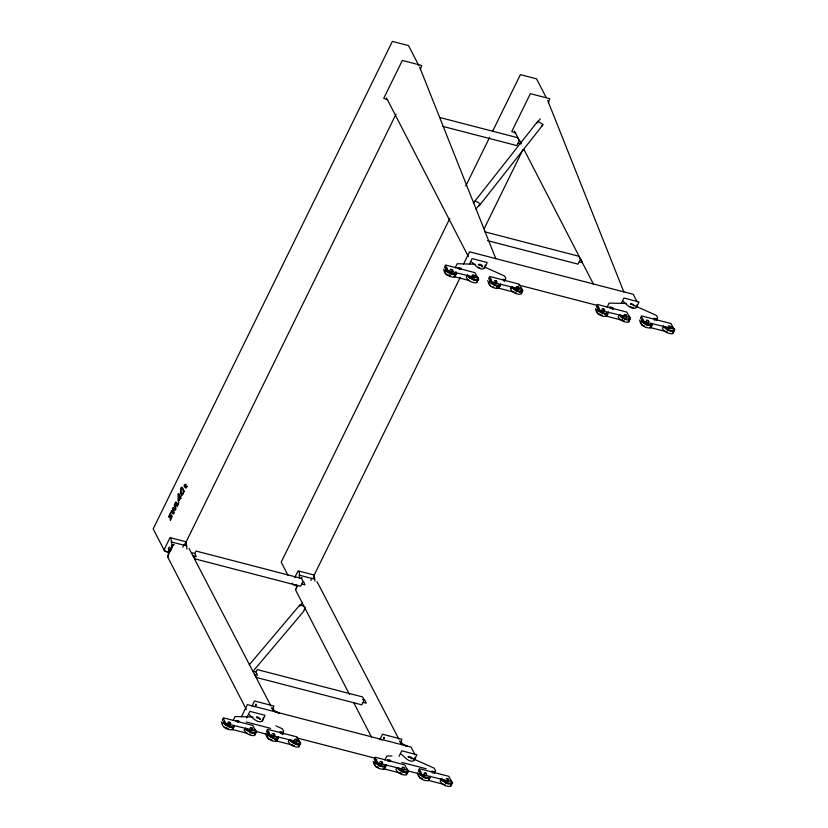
<?xml version="1.0" encoding="UTF-8"?>
<svg xmlns="http://www.w3.org/2000/svg" width="828" height="828" viewBox="0 0 828 828"><rect width="100%" height="100%" fill="white"/><g stroke="black" fill="none" stroke-linecap="round" stroke-linejoin="round"><path stroke-width="1.24" d="M178.672 495.372L178.6 500.071L179.707 497.566L178.569 495.341M168.156 556.83L168.715 550.651M296.289 588.832L296.621 585.127M224.067 722.461L224.367 723.651M298.815 744.869L298.484 746.059M406.507 772.824L406.165 774.014M650.746 325.777L650.404 326.967M230.298 722.958L229.936 722.43M229.729 724.2L230.132 724.997L230.143 724.055M230.877 723.496L228.89 722.233M238.361 721.416L237.429 720.888M252.374 728.681L252.012 728.164M252.188 730.379L252.219 729.779M252.954 729.22L251.836 728.06M259.464 718.714L257.26 717.597M273.882 735.657L274.296 736.454L274.451 735.73M275.031 734.953L273.24 733.463M282.514 732.883L281.541 732.387M296.527 740.149L295.679 739.311M295.958 741.391L296.372 742.188L296.527 741.464M297.107 740.687L296.051 739.476M449.728 270.435C449.511 271.563 452.957 272.826 452.305 271.274M460.523 268.645L459.55 268.148M471.805 276.169C471.587 277.297 475.034 278.55 474.382 277.007M481.658 265.86L479.464 264.743M381.956 764.068L382.205 763.882M382.722 762.919L381.78 761.853M493.881 281.903C493.664 283.031 497.11 284.283 496.458 282.731M496.593 281.686L496.055 281.054M497.193 282.172L496.138 280.961L494.44 280.775M390.205 760.849L389.357 760.29M504.676 280.102L503.703 279.605M403.878 769.585L404.054 770.144L404.281 769.616M404.799 768.643L403.857 767.587M518.67 287.409L516.517 286.509M518.121 288.61L518.525 289.407L518.535 288.465M411.309 758.137L409.104 757.02M519.27 287.906L517.842 286.529M421.731 777.844L421.907 778.413M426.109 775.525L426.358 775.35M426.875 774.377L425.758 773.217M434.358 772.307L433.386 771.81M448.952 780.111L447.834 778.951M603.964 311.069L604.14 311.639L604.305 310.914M604.875 310.138L602.877 308.927M612.368 308.068L611.437 307.53M626.361 315.375L625.016 314.599M626.196 317.02L626.382 316.648M626.951 315.872L625.906 314.65L624.208 314.464M633.503 305.284L631.309 304.166M648.438 321.109L647.03 320.384M648.117 322.537L648.293 323.096L648.51 322.568M649.028 321.595L647.982 320.384L646.285 320.198M656.521 319.525L655.59 318.987M670.514 326.832L668.362 325.932M670.556 328.457L670.597 328.302M671.115 327.329L669.686 325.953M673.661 332.307L672.885 333.601C668.889 334.253 663.932 331.945 662.255 328.188L663.89 326.677M263.242 717.824C261.938 727.108 251.733 717.638 249.383 714.75M485.405 265.053L483.386 268.986C478.398 269.793 474.961 264.536 471.546 261.969M415.087 757.247L413.068 761.191C408.08 761.988 404.654 756.74 401.228 754.173M637.25 304.476C635.945 313.75 625.73 304.28 623.391 301.392M164.006 549.895L170.03 537.62L186.186 541.812L186.993 549.088M170.485 538.179L170.682 537.786C171.976 541.595 174.015 554.77 165.3 551.313L164.658 550.061M182.791 547.225L184.437 543.872M185.855 542.475L396.012 114.171M420.345 69.48L421.731 65.464L402.336 60.434L383.737 98.335L387.67 99.846M191.547 552.793L194.942 553.332L196.06 551.055L301.444 578.41L303.007 581.442L301.889 583.719M449.78 218.571L281.199 562.15L288.041 575.398M465.729 186.072L489.648 137.324M492.494 131.517L520.398 74.644L536.554 78.836L546.242 97.611M223.736 721.685L222.794 723.62L224.057 723.02M294.768 577.551L298.059 570.854L314.205 575.046L314.982 581.121M298.515 571.423L299.353 572.272L299.519 578.306M252.726 671.332L256.121 671.87L257.239 669.593L362.623 696.948L364.185 699.981L363.068 702.258M297.718 585.437L295.524 589.898L304.621 607.524M233.072 720.598L235.08 716.499L253.078 717.027M455.234 267.817L457.242 263.718L475.241 264.246M518.121 143.016L519.239 140.739L517.676 137.707L439.575 117.431M235.587 720.681L238.899 720.991L238.195 722.306L237.17 722.037M457.749 267.91L461.061 268.22L460.823 268.707M232.875 728.754L233.817 726.829L230.846 727.388M241.362 716.872L247.386 704.597L411.071 747.094L415.025 754.732M463.525 264.091L469.548 251.815L633.234 294.313L637.177 301.961M310.821 580.459L311.918 578.223M313.884 575.719L460.244 277.411M484.163 228.663L522.892 149.733M302.344 603.105L299.746 606.055M252.343 705.363L254.486 700.974L273.882 706.015L272.567 709.875M548.364 102.724L549.761 98.708L530.365 93.667L511.766 131.569L515.699 133.091M246.692 717.959L249.921 711.376L265.022 715.288L262.476 721.064M469.393 264.08L472.084 258.595L487.185 262.517L484.639 268.282M245.16 729.923L245.564 729.333M304.218 609.656L305.335 607.379L300.171 604.595L249.249 664.832M305.346 608.321L302.944 612.244L252.85 671.487M477.114 281.706L478.056 279.781L474.516 280.123M267.889 733.153L266.947 735.078L268.21 734.488M267.237 735.657L268.065 734.715M489.4 282.876L489.803 282.286M490.507 280.62L491.263 282.162L494.192 284.314L497.742 285.463L499.843 284.935L498.042 286.095M273.437 736.506L274.472 734.332L273.913 733.794M501.903 279.367L505.215 279.678M282.182 734.343L283.683 731.279L282.4 728.785L275.879 725.866M504.842 280.547L505.846 278.498L504.562 276.003L484.483 267.009M511.476 288.61L512.294 287.668M579.3 261.555L580.418 259.278L578.855 256.245L484.639 231.778M379.824 739.704L382.515 734.219L401.911 739.259L400.597 743.12M384.068 738.711L383.975 737.313M375.581 761.108L374.639 763.043L375.115 762.64M597.091 310.831L597.485 310.252M598.199 308.585L598.955 310.117L601.884 312.27L605.434 313.429L607.535 312.901L605.734 314.05M603.26 311.732L603.922 309.123M384.916 760.021L386.924 755.923L391.986 756.005M607.079 307.24L609.087 303.141L626.165 303.431M390.505 760.901L390.744 760.414L387.67 759.618L388.86 761.346M399.075 756.285L401.766 750.799L416.867 754.712L414.321 760.487M621.238 303.503L623.929 298.018L639.03 301.941L636.484 307.705M420.189 772.824L420.945 774.366L423.874 776.519L427.434 777.668L429.525 777.14L428.697 778.082M434.524 772.741L435.528 770.702L434.245 768.208L413.203 758.779M656.687 319.97L657.691 317.921L656.407 315.427L635.366 305.998M441.81 778.31L440.869 780.235L442.131 779.634M448.217 781.611L445.826 780.4M504.583 280.93L504.976 280.164M282.814 732.946L281.903 733.763M612.275 308.885L612.906 307.643L609.832 306.846L611.023 308.565M656.428 320.353L656.821 319.587M434.265 773.135L434.659 772.369M473.409 203.036L537.786 121.261L542.837 124.262L541.657 126.415M474.03 202.932L475.2 200.769L479.246 203.171M476.048 208.977L480.25 203.771M540.28 118.89L536.606 123.413M542.92 124.831L479.081 205.924M445.423 271.056L446.064 270.466M651.284 324.949L651.688 324.359L648.469 324.679L644.888 323.075L642.6 320.86L642.518 319.691L642.528 321.761M407.045 771.996L407.448 771.406L405.358 771.934L401.797 770.785L398.361 767.908M610.226 308.565L610.743 308.109M654.389 320.032L654.907 319.577M280.381 733.391L280.899 732.935M388.073 761.346L388.591 760.891M432.226 772.814L432.94 772.265M450.287 269.307L452.326 269.7M451.032 269.493L451.715 269.514M449.811 275.486L449.014 275.331M454.862 274.42L455.69 273.478L452.471 273.789L448.89 272.184L446.602 269.969L446.52 268.8L446.385 270.621M467.033 276.014L466.257 277.308C467.934 281.054 472.891 283.362 476.887 282.721L477.414 280.651M472.364 275.041L474.403 275.424M473.109 275.227L473.792 275.238M495.185 280.961L495.868 280.971M511.186 287.471L510.421 288.765C512.087 292.522 517.045 294.83 521.04 294.178L521.816 292.884L520.967 291.239M511.186 288.03L512.449 287.44M518.711 289.034L517.386 289.013L515.927 287.792M602.132 308.73L603.819 308.916M604.326 311.266L602.629 311.08L601.542 310.014M618.878 315.437L618.102 316.731C619.779 320.477 624.736 322.785 628.731 322.144L629.497 320.85L628.649 319.204M633.13 307.602L630.243 306.857M626.403 317L623.681 315.944M628.783 319.577L629.611 318.635L628.462 319.173L625.181 318.552L620.524 315.126M648.479 322.723L646.782 322.537L645.695 321.481M672.936 331.034L673.764 330.093L672.615 330.641L669.335 330.02L664.677 326.594M230.319 724.624C227.483 725.97 226.675 720.619 229.822 722.275M244.881 728.785L244.105 730.079C245.771 733.836 250.729 736.144 254.724 735.502L255.252 733.432M250.201 727.822L251.898 728.009M250.967 727.967L251.65 727.978M252.395 730.348L250.698 730.161L249.611 729.106M272.277 733.556L273.726 733.711M274.472 736.082L272.774 735.895L271.688 734.84M289.034 740.253L288.258 741.546C289.924 745.303 294.882 747.612 298.877 746.959L299.415 744.889M294.354 739.28L295.617 739.383M296.548 741.816L294.861 741.629L293.764 740.574M379.969 761.512L381.418 761.667M382.163 764.047L379.441 762.992M384.544 766.625L385.372 765.683L383.281 766.2L379.721 765.051L376.088 761.532C376.109 760.394 375.56 763.416 376.688 763.747M396.726 768.208L395.95 769.502C397.616 773.259 402.574 775.567 406.569 774.925L407.097 772.855M402.046 767.245L403.743 767.432M402.812 767.39L403.495 767.401M404.24 769.771L402.543 769.585L401.456 768.529M424.122 772.979L426.161 773.362M424.888 773.124L425.571 773.135M426.316 775.505L424.619 775.318L423.532 774.263M446.199 778.713L447.648 778.869M450.774 783.816L451.602 782.874L450.453 783.412L447.172 782.791L442.514 779.365M171.386 545.693L174.18 544.555L173.528 544.389L167.504 556.664L246.371 709.472M446.126 267.899L446.985 267.682M445.816 270.063L444.181 271.574C445.857 275.32 450.815 277.628 454.81 276.987L455.576 275.693L454.727 274.047M446.22 270.238L444.957 270.839L445.899 268.914L446.54 270.994M476.245 280.33L477.766 279.212L476.617 279.75L473.337 279.129L469.186 276.428M490.279 279.367L491.139 279.15M489.969 281.53L488.334 283.031C490.01 286.788 494.968 289.096 498.963 288.454L499.491 286.384M597.971 307.323L598.83 307.105M597.661 309.486L596.025 310.997C597.702 314.743 602.649 317.052 606.645 316.41L607.183 314.34M630.418 304.362C629.404 301.413 636.939 306.815 633.772 305.853M602.36 315.106L601.532 315.095M624.436 320.84L623.608 320.829M641.814 320.954L640.179 322.454C641.855 326.211 646.813 328.519 650.808 327.878L651.336 325.808M642.217 321.129L640.955 321.719L641.897 319.794L643.397 322.713M223.653 722.844L222.028 724.355C223.695 728.102 228.652 730.41 232.647 729.768L233.175 727.698M256.411 717.71C255.666 714.191 263.356 721.395 259.412 718.87M250.439 734.198L249.238 734.063M268.117 732.138L268.976 731.931M267.817 734.301L266.181 735.813C267.848 739.57 272.805 741.878 276.8 741.226L277.577 739.932L276.728 738.286M375.808 760.104L376.668 759.887M375.498 762.267L373.873 763.778C375.539 767.525 380.497 769.833 384.492 769.191L385.268 767.898L384.42 766.252M419.962 771.561L420.821 771.354M419.651 773.725L418.026 775.236C419.692 778.993 424.65 781.301 428.645 780.649L429.421 779.355L428.573 777.709M441.738 779.458L440.103 780.97C441.769 784.727 446.727 787.035 450.722 786.383L451.498 785.089L450.649 783.443M169.316 547.091L168.384 548.436L168.695 549.864M169.212 549.999L170.144 548.664L169.843 547.225M520.119 291.818L521.919 290.669L519.818 291.197L517.49 290.587L512.832 287.161M231.736 727.408L233.527 726.26L232.378 726.798L229.097 726.177L224.44 722.751M253.813 733.142L255.604 731.983L254.455 732.532L251.174 731.911L246.516 728.485M275.89 738.866L277.68 737.717L275.589 738.245L272.029 737.096L269.1 734.943L268.52 733.049L268.375 734.871M297.966 744.6L299.757 743.451L297.666 743.979L295.327 743.368L290.669 739.942M478.967 264.929C476.514 264.95 480.602 263.356 481.441 265.032C483.086 265.622 482.486 268.344 481.544 266.078M459.105 268.593L459.664 268.696M504.397 281.013L503.869 280.92M519.239 291.808L522.209 291.249L521.267 293.174L521.174 291.891M604.854 314.029L607.824 313.47L606.883 315.396L606.789 314.112M627.593 319.784L629.901 319.204L628.959 321.129L628.866 319.846M649.669 325.518L651.978 324.938L651.036 326.863L650.943 325.58M228.145 728.516L226.789 728.164M252.923 733.122L255.893 732.563L254.952 734.488L254.858 733.204M275.01 738.855L277.97 738.297L277.028 740.222L276.935 738.938M297.086 744.589L300.046 744.03L299.105 745.956L299.011 744.662M294.375 745.717L293.754 745.645M383.354 766.831L385.662 766.252L384.72 768.177L384.627 766.894M405.43 772.565L407.738 771.986L406.796 773.911L406.703 772.627M293.329 584.547L296.517 584.734M480.509 268.375L478.108 267.154M452.44 274.399L455.98 274.047L455.038 275.972L454.945 274.689M474.051 280.143L477.187 280.557L478.677 279.678L477.973 277.401L475.841 275.61M450.018 275.734L448.952 275.393M496.593 285.857L500.133 285.515L499.191 287.44L499.098 286.157M496.127 285.877L500.122 286.074L500.661 284.004M518.67 291.591L519.901 291.829M516.248 292.926L515.554 292.75M604.285 313.822L605.516 314.05M626.361 319.546L629.032 319.981L630.408 319.329L630.429 317.693L628.887 315.923M648.438 325.28L651.967 325.497L652.505 323.427M670.514 331.014L674.054 330.672L673.112 332.597L673.019 331.314M409.156 757.227C404.478 755.54 414.963 757.289 411.806 758.955M230.277 727.17L231.509 727.408M229.811 727.191L233.806 727.388L234.345 725.318M252.364 732.904L253.585 733.142M251.888 732.925L255.034 733.339L256.411 732.687L256.421 731.052L254.879 729.271M274.441 738.638L275.662 738.876M273.964 738.659L277.96 738.855L278.498 736.785M272.008 739.973L271.315 739.797M382.122 766.593L385.651 766.811L386.19 764.741M404.199 772.327L406.879 772.762L408.256 772.11L408.266 770.475L406.724 768.694M426.285 778.061L429.815 777.72L428.873 779.645L428.221 777.564M448.362 783.795L451.891 783.454L450.949 785.379L450.856 784.095M520.139 143.886L517.976 143.327L516.858 145.604L442.462 126.291M487.526 240.637L578.037 264.142L579.155 261.855L582.405 262.704L580.987 259.371M657.059 319.101L653.985 318.304L655.176 320.032M518.701 285.039L597.423 305.47M449.946 275.527L446.271 274.565L443.497 269.193M453.63 276.48L469.59 280.63M496.562 287.626L514.975 292.408M600.569 314.63L598.116 313.998L595.342 308.616M605.475 315.903L622.656 320.364M644.722 326.097L642.269 325.456L639.495 320.084M649.628 327.37L666.819 331.831M171.127 541.885L185.979 545.745L185.534 541.636M299.156 575.129L314.009 578.989L313.564 574.88M189.022 548.405L270.922 705.984M301.547 577.623L302.199 577.789M317.052 581.649L398.941 739.218M193.11 555.826L196.36 556.664L194.787 553.642M169.016 552.276L164.658 551.137L153.18 528.906L392.379 41.4L408.525 45.592L418.792 65.474M297.045 585.51L292.677 584.382L292.036 583.129M362.592 699.505L364.755 700.074L366.318 703.096L362.912 702.568L361.795 704.845L256.421 677.48L254.858 674.458M254.289 674.365L257.539 675.203L255.976 672.17M252.043 706.149L254.196 706.708M380.062 739.394L382.225 739.953M246.258 722.026L270.611 728.35M401.839 762.422L426.192 768.746M283.052 732.459L279.978 731.662L281.168 733.38M434.897 771.882L431.823 771.085L433.179 772.928M296.538 737.82L375.26 758.251M255.428 731.331L267.599 734.488M408.577 771.085L418.316 773.621M224.109 727.346L226.561 727.988M231.467 729.261L247.427 733.401M270.715 739.445L268.262 738.814L265.488 733.442M275.62 740.729L292.812 745.19M378.406 767.411L375.953 766.769L373.18 761.398M383.312 768.684L401.725 773.466M428.697 780.462L443.425 784.292M669.19 330.579L672.046 331.428L674.561 330.796L674.582 329.161L671.839 326.501M647.113 324.845L648.635 325.435M625.036 319.122L626.558 319.701M602.95 313.388L607.814 314.029L608.352 311.97M459.913 269.514L459.178 269.141M496.79 286.012L492.484 284.087M474.713 280.278L469.476 277.556L467.841 275.217M493.84 287.13L493.105 286.85M447.141 271.75L451.177 274.078L455.11 274.824L456.601 273.944L455.897 271.667M407.148 746.08L402.863 744.155L400.121 741.505M405.544 745.914L407.003 746.38M279.129 712.836L274.834 710.921L272.091 708.261M277.525 712.67L278.974 713.146M380.932 761.418L382.008 761.905M447.027 783.36L451.881 784.012L452.657 782.719L450.877 780.162M446.768 783.443L447.886 783.816M424.95 777.627L429.804 778.279L430.343 776.209M424.692 777.72L425.809 778.082M402.874 771.893L404.395 772.483M382.319 766.749L378.013 764.834M401.166 773.373L400.338 772.897M296.703 744.527L292.408 742.602M274.627 738.793L269.131 735.988L267.34 733.432M252.55 733.059L248.255 731.134M230.474 727.326L224.978 724.521M669.252 330.693L666.405 329.244M645.716 324.307L647.175 324.969M646.844 324.938L644.329 323.51M625.099 319.235L622.252 317.786M623.246 320.705L622.232 320.125M597.195 308.616L598.986 311.173L603.022 313.501M480.023 265.208L480.571 265.457M511.818 287.161C514.116 290.204 518.359 292.47 522.199 291.808L522.975 290.514L521.195 287.958M515.947 290.618L517.407 291.27M515.947 290.742L517.076 291.249M493.871 284.884L495.33 285.546M473.254 279.812L469.217 277.473M451.115 273.964L446.199 270.839L445.35 269.193M447.524 778.734L448.238 779.096M445.63 782.822L447.089 783.474M445.133 784.778L444.615 784.478M425.012 777.74L421.245 775.494L419.599 773.155M402.936 772.017L398.899 769.678M401.083 773.487L400.069 772.907M379.4 765.621L380.859 766.283M257.891 717.99L258.439 718.238M293.836 743.337L298.049 744.776L300.564 744.144L300.574 742.519L297.832 739.859M273.168 738.317L270.332 736.868M251.091 732.594L247.054 730.255M229.014 726.86L225.247 724.603M666.726 329.544L667.792 330.165M645.768 324.245L643.139 322.63L641.348 320.084M623.691 318.521L621.062 316.896M622.935 320.488L622.408 320.043M601.614 312.787L599.244 311.245M600.797 314.816L599.917 314.164M473.978 275.331C476.007 275.196 474.713 279.171 473.968 277.152M451.902 269.597C454.023 269.731 452.595 273.478 451.591 271.201M404.085 745.252L399.965 741.805M410.253 757.651L410.771 757.951M445.681 782.76L442.462 780.39M445.63 782.936L442.111 780.235L441.262 778.589M423.553 777.213L420.034 774.501L419.185 772.855M422.787 779.055L422.145 778.641M401.528 771.292L397.357 767.908M378.334 765.134L379.4 765.745M378.634 767.587L377.992 767.173M274.679 711.221L276.055 712.018M281.872 733.039L283.466 734.188M666.581 329.254L663.425 325.808M666.385 331.593L666.913 331.852M514.737 289.831L511.994 286.685M492.66 284.097L489.917 280.951M491.294 283.207L492.805 284.387M378.189 764.834L375.032 761.398M292.574 742.602L289.665 739.942M292.677 745.169L292.139 744.714M226.448 727.967L225.765 727.305M612.089 308.461L613.31 309.372M665.474 328.447L664.066 326.812M621.321 316.979L619.51 315.126M598.385 310.417L599.565 311.67M491.873 283.714L489.503 280.661M469.797 277.98L467.427 274.927M377.082 764.027L375.446 761.688M273.488 710.341L271.946 708.571M290.618 740.967L291.477 741.795M268.541 735.233L269.4 736.071M247.324 730.337L245.678 727.998M247.644 730.762L245.512 728.474M225.558 725.028L223.436 722.751M670.194 328.261L669.231 328.437L667.772 327.215M619.913 315.354L620.917 316.7M598.841 310.966L597.609 308.906M491.149 283.01L490.538 282.089M441.904 779.593L442.918 780.939M397.75 768.125L398.309 768.933M268.996 735.792L267.765 733.732M224.843 724.324L223.601 722.264M641.835 317.248L644.122 321.678L673.775 328.933L671.001 323.562L641.534 315.913L640.51 317.993L641.007 318.935M519.808 140.832L521.371 143.865M514.436 131.031L520.336 142.457M523.876 149.309L593.438 284.097M597.681 305.791L599.958 310.221L629.622 317.466L626.848 312.094L597.381 304.445L596.357 306.536L596.843 307.478M489.99 277.825L492.277 282.255L521.93 289.51L519.156 284.139L489.69 276.49L488.675 278.57L489.162 279.512M487.651 280.661L490.424 286.033M386.417 97.787L468.358 256.566M445.837 266.368L448.124 270.797L477.777 278.042L475.003 272.671L445.536 265.022L444.512 267.113L444.998 268.055M419.672 770.03L421.959 774.459L451.612 781.715L448.838 776.343L419.382 768.694L418.357 770.775L418.844 771.717M417.333 772.866L420.106 778.237M399.831 740.946L401.756 744.672M303.565 581.535L304.983 584.868L301.734 584.03L300.616 586.307L195.232 558.952L193.669 555.919M305.014 608.28L349.488 694.454M353.639 702.496L371.43 736.961M375.519 758.562L377.806 763.002L407.459 770.247L404.685 764.875L375.229 757.227L374.204 759.317L374.691 760.259M271.801 707.702L273.737 711.438M267.827 730.606L270.114 735.036L299.767 742.292L296.993 736.92L267.537 729.271L266.512 731.352L266.999 732.294M223.674 719.139L225.961 723.579L255.614 730.824L252.84 725.452L223.384 717.804L222.359 719.894L222.846 720.836M221.335 721.975L222.442 724.127M547.681 100.395L623.867 292.005M419.651 67.151L495.837 258.76M383.819 737.613L384.057 738.39M255.945 704.069L255.893 705.777L255.79 704.38M178.155 494.192L178.03 500.992C179.8 501.737 179.759 497.99 181.187 498.352L180.576 497.173L181.104 496.107C179.593 498.415 179.179 491.087 178.155 494.192M183.495 491.739C180.463 500.215 180.1 481.099 183.495 491.739M184.126 491.211C179.738 505.204 178.972 477.414 184.126 491.211M168.964 516.217C168.457 521.236 173.983 512.211 170.175 519.477L170.475 520.357L172.183 516.268L171.468 514.892L169.709 516.393L170.506 512.915L168.964 516.217M187.138 486.409L185.969 488.147L184.302 486.616L184.24 485.167C184.913 483.976 185.317 484.328 186.041 484.411L185.482 485.508C186 488.375 186.735 485.094 187.138 486.409M178.631 502.327C177.057 510.555 176.757 498.197 175.194 503.062L177.182 506.757L178.724 502.348M171.448 510.721L171.127 512.46L173.601 514.053L174.19 512.832C172.027 504.697 174.346 512.842 175.95 509.261L174.946 503.786L174.222 505.049C176.654 513.681 174.015 504.511 172.524 508.516L173.528 512.594L171.448 510.721"/></g></svg>
